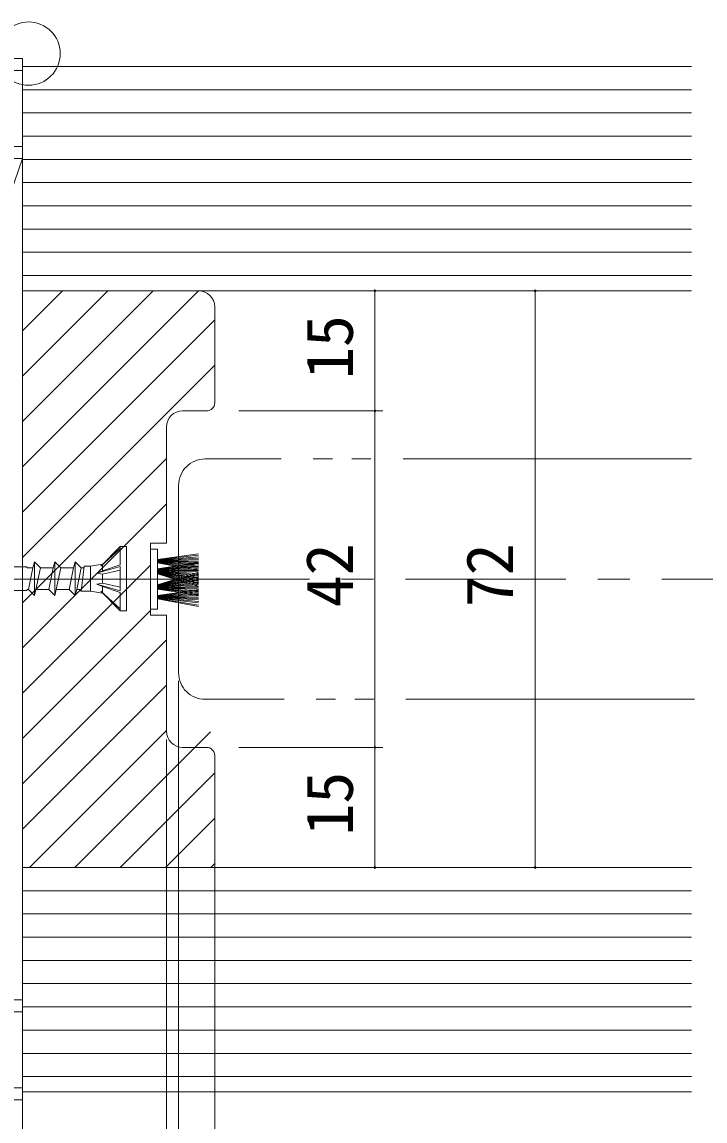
# Model space of a CAD drawing. Units: millimetres, scale not verified. Extents: x -1188 to -198, y -840 to 760.
# Drawn here: x -673.6 to -588.4, y -575.5 to -438.3 of the extents above; entities that cross this region are included whole.
import ezdxf
from ezdxf.enums import TextEntityAlignment as Align

# ---------------------------------------------------------------- set-up
doc = ezdxf.new("R2010")
doc.units = ezdxf.units.MM
doc.header["$LTSCALE"] = 4
doc.linetypes.add('CHAIN1', pattern=[8, 5, -1, 1, -1])
doc.linetypes.add('DOUBLE_CHAIN2', pattern=[12.8, 9, -1, 0.6, -0.6, 0.6, -1])
for name, color, linetype, lineweight in [('0-3_YKK_D', 6, 'Continuous', 9), ('0-5_YKK_12', 2, 'Continuous', 9), ('0-7_YSS_K', 3, 'Continuous', 9), ('0-8_YKK_13', 4, 'Continuous', 9)]:
    doc.layers.add(name, color=color, linetype=linetype, lineweight=lineweight)
doc.styles.add('ＭＳ ゴシック', font='')
doc.styles.get('ＭＳ ゴシック').set_extended_font_data('MS Gothic')

msp = doc.modelspace()

# ---------------------------------------------------------------- linework, layer by layer
at = {"layer": '0-3_YKK_D'}
for p, q in [((-646.557, -471.82), (-608.557, -471.82)), ((-646.557, -471.82), (-628.557, -471.82)), ((-629.557, -471.82), (-629.557, -486.82)), ((-609.557, -471.82), (-609.557, -543.82)), ((-646.557, -486.82), (-628.557, -486.82)), ((-646.557, -486.82), (-628.557, -486.82)), ((-629.557, -486.82), (-629.557, -528.82)), ((-654.057, -520.52), (-654.057, -626.82)), ((-655.557, -527.82), (-655.557, -646.82)), ((-646.557, -528.82), (-628.557, -528.82)), ((-646.557, -528.82), (-628.557, -528.82)), ((-629.557, -528.82), (-629.557, -543.82)), ((-649.557, -542.82), (-649.557, -646.82)), ((-646.557, -543.82), (-608.557, -543.82)), ((-646.557, -543.82), (-628.557, -543.82)), ((-673.557, -544.82), (-673.557, -646.82))]:
    msp.add_line(p, q, dxfattribs=at)
for centre, start, end in [((-629.557, -471.82), 90, 270), ((-629.557, -471.82), 270, 90), ((-609.557, -471.82), 90, 270), ((-609.557, -471.82), 270, 90), ((-629.557, -486.82), 90, 270), ((-629.557, -486.82), 90, 270), ((-629.557, -486.82), 270, 90), ((-629.557, -486.82), 270, 90), ((-629.557, -528.82), 90, 270), ((-629.557, -528.82), 90, 270), ((-629.557, -528.82), 270, 90), ((-629.557, -528.82), 270, 90), ((-629.557, -543.82), 90, 270), ((-629.557, -543.82), 270, 90), ((-609.557, -543.82), 90, 270), ((-609.557, -543.82), 270, 90)]:
    msp.add_arc(centre, 0.106, start, end, dxfattribs=at)
at = {"layer": '0-5_YKK_12'}
msp.add_line((-649.557, -471.82), (-590.057, -471.82), dxfattribs=at)
at = {"layer": '0-5_YKK_12', "linetype": 'DOUBLE_CHAIN2'}
for p, q in [((-590.057, -492.82), (-650.757, -492.82)), ((-654.057, -496.12), (-654.057, -519.52)), ((-589.688, -522.82), (-650.757, -522.82))]:
    msp.add_line(p, q, dxfattribs=at)
at = {"layer": '0-5_YKK_12', "linetype": 'CHAIN1'}
msp.add_line((-753.745, -507.82), (-270.674, -507.82), dxfattribs=at)
at = {"layer": '0-5_YKK_12', "linetype": 'DOUBLE_CHAIN2'}
msp.add_circle((-672.772, -442.213), 3.946, dxfattribs=at)
for centre, start, end in [((-650.757, -496.12), 90, 180), ((-650.757, -519.52), 180, 270)]:
    msp.add_arc(centre, 3.3, start, end, dxfattribs=at)
at = {"layer": '0-7_YSS_K'}
for p, q in [((-673.557, -442.82), (-739.557, -442.82)), ((-673.557, -455.32), (-673.557, -442.82)), ((-739.557, -444.32), (-673.557, -444.32)), ((-673.557, -443.82), (-590.057, -443.82)), ((-673.557, -443.82), (-673.557, -471.82)), ((-673.557, -446.72), (-590.057, -446.72)), ((-673.557, -449.62), (-590.057, -449.62)), ((-673.557, -452.52), (-590.057, -452.52)), ((-673.557, -453.82), (-739.557, -453.82)), ((-739.557, -455.32), (-673.557, -455.32)), ((-673.557, -455.32), (-709.557, -560.32)), ((-673.557, -455.32), (-709.557, -455.32)), ((-673.557, -455.32), (-673.557, -560.32)), ((-673.557, -455.42), (-590.057, -455.42)), ((-673.557, -458.32), (-590.057, -458.32)), ((-673.557, -461.22), (-590.057, -461.22)), ((-673.557, -464.12), (-590.057, -464.12)), ((-673.557, -467.02), (-590.057, -467.02)), ((-673.557, -469.92), (-590.057, -469.92)), ((-673.557, -471.82), (-673.557, -496.82)), ((-651.557, -471.82), (-673.557, -471.82)), ((-673.557, -471.82), (-590.057, -471.82)), ((-673.557, -493.789), (-651.588, -471.82)), ((-673.557, -488.132), (-657.245, -471.82)), ((-673.557, -482.475), (-662.902, -471.82)), ((-673.557, -476.818), (-668.559, -471.82)), ((-649.557, -485.82), (-649.557, -473.82)), ((-673.557, -499.445), (-649.557, -475.445)), ((-673.557, -505.102), (-649.557, -481.102)), ((-653.557, -486.82), (-650.557, -486.82)), ((-655.557, -503.32), (-655.557, -488.82)), ((-673.557, -510.759), (-655.557, -492.759)), ((-673.557, -496.82), (-673.557, -543.82)), ((-673.557, -516.416), (-655.557, -498.416)), ((-657.557, -503.32), (-655.557, -503.32)), ((-657.557, -512.32), (-657.557, -503.32)), ((-673.557, -522.073), (-657.557, -506.073)), ((-673.557, -527.73), (-657.557, -511.73)), ((-655.557, -512.32), (-657.557, -512.32)), ((-655.557, -526.82), (-655.557, -512.32)), ((-673.557, -533.387), (-655.557, -515.387)), ((-673.557, -539.043), (-655.557, -521.043)), ((-672.677, -543.82), (-655.557, -526.7)), ((-667.02, -543.82), (-650.08, -526.88)), ((-650.557, -528.82), (-653.557, -528.82)), ((-649.557, -543.82), (-649.557, -529.82)), ((-661.363, -543.82), (-649.557, -532.014)), ((-655.706, -543.82), (-649.557, -537.671)), ((-673.557, -543.82), (-656.557, -543.82)), ((-673.557, -543.82), (-590.057, -543.82)), ((-673.557, -543.82), (-673.557, -571.82)), ((-656.557, -543.82), (-649.557, -543.82)), ((-650.049, -543.82), (-649.557, -543.328)), ((-673.557, -546.72), (-590.057, -546.72)), ((-673.557, -549.62), (-590.057, -549.62)), ((-673.557, -552.52), (-590.057, -552.52)), ((-673.557, -555.42), (-590.057, -555.42)), ((-673.557, -558.32), (-590.057, -558.32)), ((-673.557, -560.32), (-739.557, -560.32)), ((-673.557, -560.32), (-709.557, -560.32)), ((-673.557, -572.82), (-673.557, -560.32)), ((-739.557, -561.82), (-673.557, -561.82)), ((-673.557, -561.22), (-590.057, -561.22)), ((-673.557, -564.12), (-590.057, -564.12)), ((-673.557, -567.02), (-590.057, -567.02)), ((-673.557, -569.92), (-590.057, -569.92)), ((-673.557, -571.32), (-739.557, -571.32)), ((-673.557, -571.82), (-590.057, -571.82)), ((-739.557, -572.82), (-673.557, -572.82))]:
    msp.add_line(p, q, dxfattribs=at)
for centre, radius, start, end in [((-651.557, -473.82), 2, 0, 89.99998), ((-653.557, -488.82), 2, 90, 179.99998), ((-650.557, -485.82), 1, 270, 359.99998), ((-653.557, -526.82), 2, 180, 269.99998), ((-650.557, -529.82), 1, 0, 89.99998)]:
    msp.add_arc(centre, radius, start, end, dxfattribs=at)
at = {"layer": '0-8_YKK_13'}
for p, q in [((-663.782, -506.185), (-661.357, -503.76)), ((-663.782, -506.185), (-661.357, -504.002)), ((-661.357, -506.024), (-661.357, -503.76)), ((-660.557, -503.76), (-661.357, -503.76)), ((-660.557, -511.76), (-660.557, -503.76)), ((-657.557, -511.57), (-657.557, -504.07)), ((-657.557, -504.07), (-656.707, -504.07)), ((-656.707, -504.07), (-656.707, -511.57)), ((-656.707, -505.381), (-651.557, -504.654)), ((-656.707, -505.416), (-651.557, -504.837)), ((-672.258, -506.41), (-672.057, -505.66)), ((-672.057, -509.86), (-672.057, -505.66)), ((-671.307, -506.41), (-672.057, -505.66)), ((-669.718, -506.41), (-669.517, -505.66)), ((-669.517, -509.86), (-669.517, -505.66)), ((-668.767, -506.41), (-669.517, -505.66)), ((-667.178, -506.41), (-666.977, -505.66)), ((-666.977, -509.86), (-666.977, -505.66)), ((-666.227, -506.41), (-666.977, -505.66)), ((-666.216, -509.335), (-665.827, -506.185)), ((-665.888, -506.41), (-665.827, -506.185)), ((-665.057, -506.185), (-665.827, -506.185)), ((-663.557, -505.96), (-665.057, -506.185)), ((-665.057, -509.335), (-665.057, -506.185)), ((-661.357, -506.254), (-664.269, -507.087)), ((-663.557, -506.78), (-663.557, -505.96)), ((-661.357, -506.024), (-663.557, -506.78)), ((-661.357, -509.266), (-661.357, -506.254)), ((-656.707, -505.452), (-651.557, -505.019)), ((-656.707, -505.487), (-651.557, -505.199)), ((-656.707, -505.522), (-651.557, -505.378)), ((-656.707, -505.592), (-651.557, -505.736)), ((-656.707, -505.592), (-651.557, -505.736)), ((-656.707, -505.627), (-651.557, -505.915)), ((-656.707, -505.662), (-651.557, -506.095)), ((-656.707, -505.697), (-651.557, -506.276)), ((-656.707, -506.55), (-651.557, -505.749)), ((-656.707, -505.751), (-651.557, -506.552)), ((-656.707, -505.788), (-651.557, -506.739)), ((-656.707, -506.568), (-651.557, -505.842)), ((-656.707, -506.604), (-651.557, -506.025)), ((-656.707, -506.64), (-651.557, -506.207)), ((-656.706, -505.557), (-651.557, -505.557)), ((-673.057, -506.285), (-682.557, -506.285)), ((-672.932, -506.41), (-673.057, -506.285)), ((-672.258, -506.41), (-672.932, -506.41)), ((-672.807, -509.11), (-672.258, -506.41)), ((-671.856, -509.11), (-671.307, -506.41)), ((-669.718, -506.41), (-671.307, -506.41)), ((-670.267, -509.11), (-669.718, -506.41)), ((-669.316, -509.11), (-668.767, -506.41)), ((-667.178, -506.41), (-668.767, -506.41)), ((-667.727, -509.11), (-667.178, -506.41)), ((-666.776, -509.11), (-666.227, -506.41)), ((-665.888, -506.41), (-666.227, -506.41)), ((-663.557, -506.78), (-664.269, -507.087)), ((-663.557, -507.203), (-664.269, -507.087)), ((-663.557, -507.203), (-661.357, -506.711)), ((-663.557, -508.318), (-663.557, -507.181)), ((-663.557, -508.318), (-663.557, -507.203)), ((-656.707, -506.675), (-651.557, -506.387)), ((-656.707, -506.71), (-651.557, -506.566)), ((-656.707, -506.78), (-651.557, -506.924)), ((-656.707, -506.78), (-651.557, -506.924)), ((-656.707, -506.815), (-651.557, -507.103)), ((-656.707, -506.85), (-651.557, -507.283)), ((-656.707, -506.885), (-651.557, -507.464)), ((-656.707, -506.921), (-651.557, -507.647)), ((-656.707, -506.939), (-651.557, -507.74)), ((-656.707, -508.526), (-651.557, -506.943)), ((-656.707, -506.976), (-651.557, -507.927)), ((-656.707, -507.013), (-651.557, -508.117)), ((-656.707, -507.06), (-651.557, -508.32)), ((-656.707, -507.099), (-651.557, -508.518)), ((-656.707, -507.139), (-651.557, -508.722)), ((-656.707, -508.566), (-651.557, -507.147)), ((-656.707, -508.605), (-651.557, -507.345)), ((-656.707, -508.642), (-651.557, -507.538)), ((-656.706, -506.745), (-651.557, -506.745)), ((-663.557, -508.318), (-664.269, -508.433)), ((-663.557, -508.74), (-664.269, -508.433)), ((-661.357, -509.266), (-664.269, -508.433)), ((-663.557, -508.318), (-661.357, -508.809)), ((-661.357, -509.496), (-663.557, -508.74)), ((-663.557, -509.56), (-663.557, -508.74)), ((-656.707, -508.679), (-651.557, -507.728)), ((-656.707, -508.716), (-651.557, -507.915)), ((-656.707, -508.734), (-651.557, -508.007)), ((-656.707, -508.77), (-651.557, -508.191)), ((-656.707, -508.805), (-651.557, -508.372)), ((-656.707, -508.84), (-651.557, -508.552)), ((-656.707, -508.875), (-651.557, -508.731)), ((-656.707, -508.945), (-651.557, -509.089)), ((-656.707, -508.945), (-651.557, -509.089)), ((-656.707, -508.98), (-651.557, -509.268)), ((-656.706, -508.91), (-651.557, -508.91)), ((-682.557, -509.235), (-673.057, -509.235)), ((-672.932, -509.11), (-673.057, -509.235)), ((-672.807, -509.11), (-672.932, -509.11)), ((-672.807, -509.11), (-672.057, -509.86)), ((-671.856, -509.11), (-672.057, -509.86)), ((-670.267, -509.11), (-671.856, -509.11)), ((-670.267, -509.11), (-669.517, -509.86)), ((-669.316, -509.11), (-669.517, -509.86)), ((-667.727, -509.11), (-669.316, -509.11)), ((-667.727, -509.11), (-666.977, -509.86)), ((-666.776, -509.11), (-666.977, -509.86)), ((-666.437, -509.11), (-666.776, -509.11)), ((-666.437, -509.11), (-666.212, -509.335)), ((-665.057, -509.335), (-666.216, -509.335)), ((-663.557, -509.56), (-665.057, -509.335)), ((-663.782, -509.335), (-661.357, -511.519)), ((-663.782, -509.335), (-661.357, -511.76)), ((-661.357, -511.76), (-661.357, -509.496)), ((-656.707, -509.015), (-651.557, -509.448)), ((-656.707, -509.051), (-651.557, -509.63)), ((-656.707, -509.087), (-651.557, -509.813)), ((-656.707, -509.881), (-651.557, -509.154)), ((-656.707, -509.916), (-651.557, -509.337)), ((-656.707, -509.952), (-651.557, -509.519)), ((-656.707, -509.987), (-651.557, -509.699)), ((-656.707, -510.022), (-651.557, -509.878)), ((-656.707, -510.092), (-651.557, -510.236)), ((-656.707, -510.092), (-651.557, -510.236)), ((-656.707, -510.127), (-651.557, -510.415)), ((-656.707, -510.162), (-651.557, -510.595)), ((-656.707, -510.197), (-651.557, -510.776)), ((-656.707, -510.251), (-651.557, -511.052)), ((-656.707, -510.288), (-651.557, -511.239)), ((-656.706, -510.057), (-651.557, -510.057)), ((-656.707, -511.57), (-657.557, -511.57)), ((-660.557, -511.76), (-661.357, -511.76))]:
    msp.add_line(p, q, dxfattribs=at)
at = {"layer": '0-8_YKK_13', "linetype": 'CHAIN1'}
msp.add_line((-655.557, -507.82), (-732.21, -507.82), dxfattribs=at)

# ---------------------------------------------------------------- texts
at = {"layer": '0-3_YKK_D', "color": 4, "style": 'ＭＳ ゴシック'}
for s, p in [('15', (-630.557, -482.84)), ('42', (-630.557, -511.34)), ('72', (-610.557, -511.34)), ('15', (-630.557, -539.84))]:
    msp.add_text(s, height=5.865, rotation=90, dxfattribs=at).set_placement(p, align=Align.BOTTOM_LEFT)

doc.saveas('drawing.dxf')
